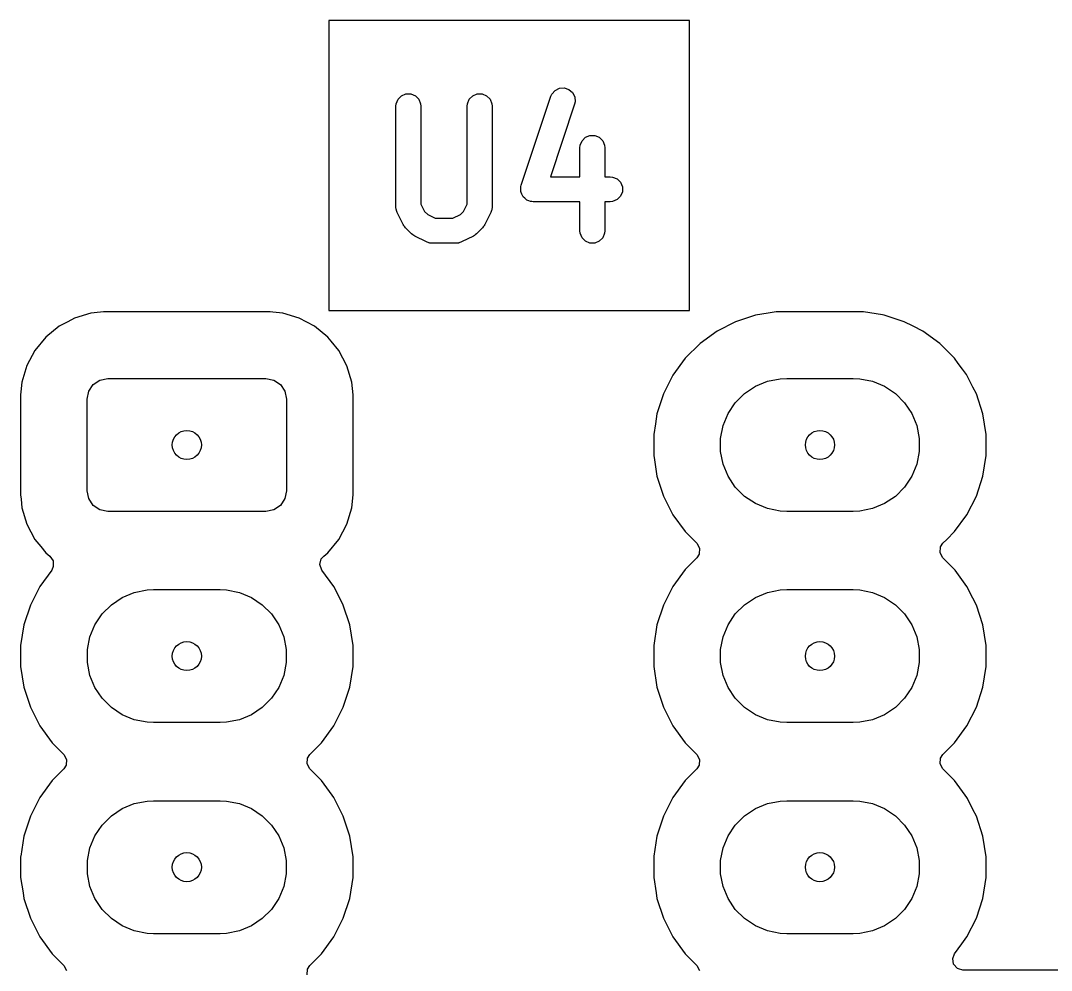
# Model space of a CAD drawing. Extents: x 20 to 124, y -124 to -20.
# Drawn here: x 73.69 to 86.1, y -95.69 to -84.26 of the extents above; entities that cross this region are included whole.
import ezdxf

# ---------------------------------------------------------------- set-up
doc = ezdxf.new("R2010")
doc.units = 0
doc.layers.add('BLACK', color=7, linetype='CONTINUOUS')
doc.layers.add('WHITE', color=7, linetype='CONTINUOUS')

msp = doc.modelspace()

# ---------------------------------------------------------------- linework, layer by layer
at = {"layer": 'BLACK', "linetype": 'CONTINUOUS'}
for p, q in [((81.741214, -84.262176), (77.399917, -84.262176)), ((77.399917, -84.262176), (77.399917, -87.748053)), ((81.741214, -87.748053), (81.741214, -84.262176)), ((80.083972, -85.145115), (80.122319, -85.100901)), ((80.122319, -85.100901), (80.174666, -85.074727)), ((80.174666, -85.074727), (80.233046, -85.070578)), ((80.233046, -85.070578), (80.288571, -85.089086)), ((80.288571, -85.089086), (80.332785, -85.127434)), ((78.210024, -85.261564), (78.232422, -85.207492)), ((78.232422, -85.207492), (78.273806, -85.166108)), ((78.273806, -85.166108), (78.327878, -85.14371)), ((78.327878, -85.14371), (78.386406, -85.14371)), ((78.386406, -85.14371), (78.440478, -85.166108)), ((78.440478, -85.166108), (78.481862, -85.207492)), ((78.481862, -85.207492), (78.50426, -85.261564)), ((79.067167, -85.261564), (79.089565, -85.207492)), ((79.089565, -85.207492), (79.130949, -85.166108)), ((79.130949, -85.166108), (79.185021, -85.14371)), ((79.185021, -85.14371), (79.243549, -85.14371)), ((79.243549, -85.14371), (79.297621, -85.166108)), ((79.297621, -85.166108), (79.339005, -85.207492)), ((79.339005, -85.207492), (79.361403, -85.261564)), ((79.714841, -86.243394), (80.071983, -85.171966)), ((80.071983, -85.171966), (80.083972, -85.145115)), ((80.332785, -85.127434), (80.358959, -85.179781)), ((80.358959, -85.179781), (80.363108, -85.238161)), ((78.207142, -85.290828), (78.210024, -85.261564)), ((78.207142, -86.505114), (78.207142, -85.290828)), ((78.50426, -85.261564), (78.507142, -85.290828)), ((78.507142, -85.290828), (78.507142, -86.469703)), ((79.064285, -85.290828), (79.067167, -85.261564)), ((79.064285, -86.469704), (79.064285, -85.290828)), ((79.361403, -85.261564), (79.364285, -85.290828)), ((79.364285, -85.290828), (79.364285, -86.505114)), ((80.356588, -85.266835), (80.065256, -86.140828)), ((80.363108, -85.238161), (80.356588, -85.266835)), ((80.424311, -85.761564), (80.446709, -85.707492)), ((80.446709, -85.707492), (80.488093, -85.666108)), ((80.488093, -85.666108), (80.542165, -85.64371)), ((80.542165, -85.64371), (80.600693, -85.64371)), ((80.600693, -85.64371), (80.654765, -85.666108)), ((80.654765, -85.666108), (80.696149, -85.707492)), ((80.696149, -85.707492), (80.718547, -85.761564)), ((80.421429, -85.790828), (80.424311, -85.761564)), ((80.421429, -86.140828), (80.421429, -85.790828)), ((80.718547, -85.761564), (80.721429, -85.790828)), ((80.721429, -85.790828), (80.721429, -86.140828)), ((80.065256, -86.140828), (80.421429, -86.140828)), ((80.721429, -86.140828), (80.785714, -86.140828)), ((80.785714, -86.140828), (80.814978, -86.14371)), ((80.814978, -86.14371), (80.86905, -86.166108)), ((80.86905, -86.166108), (80.910434, -86.207492)), ((80.910434, -86.207492), (80.932832, -86.261564)), ((79.708321, -86.272067), (79.710025, -86.264573)), ((79.710025, -86.296044), (79.708321, -86.272067)), ((79.710025, -86.261564), (79.711542, -86.257901)), ((79.710025, -86.264573), (79.710025, -86.261564)), ((79.710025, -86.320092), (79.710025, -86.296044)), ((79.712087, -86.325072), (79.710025, -86.320092)), ((79.711542, -86.257901), (79.714841, -86.243394)), ((79.71247, -86.330448), (79.712087, -86.325072)), ((79.723222, -86.351952), (79.71247, -86.330448)), ((80.932832, -86.320092), (80.910434, -86.374164)), ((80.932832, -86.261564), (80.932832, -86.320092)), ((78.507142, -86.469703), (78.551849, -86.559117)), ((79.019578, -86.559117), (79.064285, -86.469704)), ((79.732423, -86.374164), (79.723222, -86.351952)), ((79.736233, -86.377974), (79.732423, -86.374164)), ((79.738644, -86.382795), (79.736233, -86.377974)), ((79.756805, -86.398546), (79.738644, -86.382795)), ((79.773807, -86.415548), (79.756805, -86.398546)), ((79.778786, -86.41761), (79.773807, -86.415548)), ((79.782858, -86.421142), (79.778786, -86.41761)), ((79.805664, -86.428744), (79.782858, -86.421142)), ((79.827879, -86.437946), (79.805664, -86.428744)), ((79.83553, -86.438699), (79.827879, -86.437946)), ((79.838382, -86.43965), (79.83553, -86.438699)), ((79.842331, -86.439369), (79.838382, -86.43965)), ((79.857143, -86.440828), (79.842331, -86.439369)), ((80.421429, -86.440828), (79.857143, -86.440828)), ((80.421429, -86.790828), (80.421429, -86.440828)), ((80.785714, -86.440828), (80.721429, -86.440828)), ((80.721429, -86.440828), (80.721429, -86.790828)), ((80.814978, -86.437946), (80.785714, -86.440828)), ((80.86905, -86.415548), (80.814978, -86.437946)), ((80.910434, -86.374164), (80.86905, -86.415548)), ((78.210024, -86.534378), (78.207142, -86.505114)), ((78.212087, -86.539358), (78.210024, -86.534378)), ((78.212469, -86.544733), (78.212087, -86.539358)), ((78.222978, -86.572196), (78.212469, -86.544733)), ((78.294407, -86.715053), (78.222978, -86.572196)), ((78.551849, -86.559117), (78.588853, -86.596121)), ((78.982573, -86.596122), (79.019578, -86.559117)), ((79.348449, -86.572195), (79.277021, -86.715053)), ((79.358959, -86.544732), (79.348449, -86.572195)), ((79.35934, -86.539356), (79.358959, -86.544732)), ((79.361403, -86.534378), (79.35934, -86.539356)), ((79.364285, -86.505114), (79.361403, -86.534378)), ((78.302334, -86.727646), (78.294407, -86.715053)), ((78.588853, -86.596121), (78.678267, -86.640828)), ((78.678267, -86.640828), (78.893161, -86.640828)), ((78.893161, -86.640828), (78.982573, -86.596122)), ((79.277021, -86.715053), (79.269094, -86.727644)), ((78.30385, -86.731306), (78.302334, -86.727646)), ((78.307231, -86.735425), (78.30385, -86.731306)), ((78.310072, -86.739939), (78.307231, -86.735425)), ((78.313065, -86.742535), (78.310072, -86.739939)), ((78.322505, -86.754037), (78.313065, -86.742535)), ((78.393934, -86.825466), (78.322505, -86.754037)), ((78.405438, -86.834907), (78.393934, -86.825466)), ((78.408033, -86.837899), (78.405438, -86.834907)), ((78.412542, -86.840737), (78.408033, -86.837899)), ((78.416665, -86.844121), (78.412542, -86.840737)), ((79.158882, -86.840739), (79.154763, -86.844121)), ((79.163396, -86.837899), (79.158882, -86.840739)), ((79.165992, -86.834905), (79.163396, -86.837899)), ((79.177494, -86.825466), (79.165992, -86.834905)), ((79.248923, -86.754037), (79.177494, -86.825466)), ((79.258364, -86.742532), (79.248923, -86.754037)), ((79.261356, -86.739938), (79.258364, -86.742532)), ((79.264194, -86.735428), (79.261356, -86.739938)), ((79.267578, -86.731306), (79.264194, -86.735428)), ((79.269094, -86.727644), (79.267578, -86.731306)), ((80.424311, -86.820092), (80.421429, -86.790828)), ((80.446709, -86.874164), (80.424311, -86.820092)), ((80.718547, -86.820092), (80.696149, -86.874164)), ((80.721429, -86.790828), (80.718547, -86.820092)), ((78.420326, -86.845637), (78.416665, -86.844121)), ((78.432918, -86.853564), (78.420326, -86.845637)), ((78.575776, -86.924992), (78.432918, -86.853564)), ((78.603239, -86.935502), (78.575776, -86.924992)), ((78.608614, -86.935883), (78.603239, -86.935502)), ((78.613593, -86.937946), (78.608614, -86.935883)), ((78.642857, -86.940828), (78.613593, -86.937946)), ((78.928571, -86.940828), (78.642857, -86.940828)), ((78.957835, -86.937946), (78.928571, -86.940828)), ((78.962813, -86.935883), (78.957835, -86.937946)), ((78.968189, -86.935502), (78.962813, -86.935883)), ((78.995653, -86.924992), (78.968189, -86.935502)), ((79.13851, -86.853564), (78.995653, -86.924992)), ((79.151103, -86.845636), (79.13851, -86.853564)), ((79.154763, -86.844121), (79.151103, -86.845636)), ((80.488093, -86.915548), (80.446709, -86.874164)), ((80.542165, -86.937946), (80.488093, -86.915548)), ((80.600693, -86.937946), (80.542165, -86.937946)), ((80.654765, -86.915548), (80.600693, -86.937946)), ((80.696149, -86.874164), (80.654765, -86.915548)), ((74.534067, -87.782199), (74.336043, -87.842269)), ((74.650298, -87.770751), (74.534067, -87.782199)), ((74.688392, -87.767), (74.650298, -87.770751)), ((76.691608, -87.767), (74.688392, -87.767)), ((76.726805, -87.770466), (76.691608, -87.767)), ((76.845934, -87.782199), (76.726805, -87.770466)), ((76.845934, -87.7822), (76.845932, -87.782199)), ((76.845932, -87.782199), (76.845934, -87.782199)), ((77.043954, -87.842268), (76.845934, -87.7822)), ((77.399917, -87.748053), (81.741214, -87.748053)), ((82.535214, -87.80641), (82.295616, -87.88426)), ((82.688076, -87.782199), (82.535214, -87.80641)), ((82.784038, -87.767), (82.688076, -87.782199)), ((83.835962, -87.767), (82.784038, -87.767)), ((84.061456, -87.802715), (83.835962, -87.767)), ((84.084785, -87.80641), (84.061456, -87.802715)), ((84.324383, -87.88426), (84.084785, -87.80641)), ((74.153547, -87.939817), (73.993589, -88.071089)), ((74.153548, -87.939816), (74.153547, -87.939817)), ((74.15355, -87.939815), (74.153548, -87.939816)), ((74.257487, -87.884259), (74.15355, -87.939815)), ((74.336043, -87.842269), (74.257487, -87.884259)), ((77.22645, -87.939815), (77.043954, -87.842268)), ((77.226453, -87.939817), (77.22645, -87.939815)), ((77.38641, -88.071089), (77.226452, -87.939817)), ((77.226452, -87.939817), (77.226453, -87.939817)), ((82.295616, -87.88426), (82.071151, -87.998632)), ((84.433418, -87.939817), (84.324383, -87.88426)), ((84.548845, -87.99863), (84.433418, -87.939817)), ((73.993589, -88.071089), (73.862317, -88.231047)), ((77.426179, -88.119549), (77.38641, -88.071089)), ((82.071151, -87.998632), (81.86735, -88.146701)), ((84.548847, -87.998631), (84.548845, -87.99863)), ((84.548848, -87.998632), (84.548847, -87.998631)), ((84.752649, -88.146701), (84.548848, -87.998632)), ((77.517685, -88.23105), (77.426179, -88.119549)), ((81.867345, -88.146705), (81.689205, -88.324845)), ((81.86735, -88.146701), (81.867345, -88.146705)), ((84.752654, -88.146705), (84.752649, -88.146701)), ((84.930794, -88.324845), (84.752654, -88.146705)), ((73.862039, -88.231567), (73.764769, -88.413543)), ((73.862315, -88.23105), (73.862039, -88.231567)), ((73.862317, -88.231047), (73.862315, -88.23105)), ((77.615232, -88.413546), (77.517685, -88.23105)), ((81.689201, -88.32485), (81.541132, -88.528651)), ((81.689205, -88.324845), (81.689201, -88.32485)), ((84.930798, -88.32485), (84.930794, -88.324845)), ((84.975148, -88.385892), (84.930798, -88.32485)), ((73.764769, -88.413543), (73.704699, -88.611567)), ((77.6753, -88.611566), (77.615232, -88.413546)), ((85.02589, -88.455733), (84.975148, -88.385892)), ((85.07334, -88.521044), (85.02589, -88.455733)), ((74.644329, -88.58653), (74.74, -88.5675)), ((74.74, -88.5675), (76.64, -88.5675)), ((76.64, -88.5675), (76.735671, -88.58653)), ((81.541132, -88.528651), (81.42676, -88.753116)), ((82.677772, -88.601948), (82.831586, -88.571352)), ((82.831586, -88.571352), (82.91, -88.5675)), ((82.91, -88.5675), (83.71, -88.5675)), ((83.71, -88.5675), (83.788414, -88.571352)), ((83.788414, -88.571352), (83.942228, -88.601948)), ((85.07887, -88.528655), (85.07334, -88.521044)), ((85.151747, -88.671684), (85.07887, -88.528655)), ((73.704699, -88.611567), (73.693251, -88.727798)), ((74.50903, -88.721829), (74.563223, -88.640723)), ((74.563223, -88.640723), (74.644329, -88.58653)), ((76.735671, -88.58653), (76.816777, -88.640723)), ((76.816777, -88.640723), (76.87097, -88.721829)), ((77.6905, -88.765892), (77.6753, -88.611566)), ((82.402485, -88.749092), (82.532883, -88.661963)), ((82.532883, -88.661963), (82.677772, -88.601948)), ((83.942228, -88.601948), (84.087117, -88.661963)), ((84.087117, -88.661963), (84.217515, -88.749092)), ((85.193239, -88.753116), (85.151747, -88.671684)), ((73.693251, -88.727798), (73.6895, -88.765892)), ((73.6895, -88.765892), (73.6895, -89.969108)), ((74.49, -88.8175), (74.50903, -88.721829)), ((74.49, -89.9175), (74.49, -88.8175)), ((76.87097, -88.721829), (76.89, -88.8175)), ((76.89, -88.8175), (76.89, -89.9175)), ((77.6905, -89.241538), (77.6905, -88.765892)), ((81.42676, -88.753116), (81.34891, -88.992714)), ((82.291592, -88.859985), (82.402485, -88.749092)), ((84.217515, -88.749092), (84.328408, -88.859985)), ((85.193239, -88.753118), (85.193239, -88.753116)), ((85.193241, -88.753121), (85.193239, -88.753118)), ((85.27109, -88.992715), (85.193241, -88.753121)), ((82.204463, -88.990383), (82.291592, -88.859985)), ((84.328408, -88.859985), (84.415537, -88.990383)), ((81.34891, -88.992714), (81.329785, -89.113462)), ((82.144448, -89.135272), (82.204463, -88.990383)), ((84.415537, -88.990383), (84.475552, -89.135272)), ((85.3105, -89.241538), (85.27109, -88.992715)), ((81.329785, -89.113462), (81.3095, -89.241538)), ((82.113852, -89.289086), (82.144448, -89.135272)), ((84.475552, -89.135272), (84.506148, -89.289086)), ((77.6905, -89.969108), (77.6905, -89.241538)), ((81.3095, -89.241538), (81.3095, -89.493462)), ((82.113852, -89.445914), (82.113852, -89.289086)), ((84.506148, -89.289086), (84.506148, -89.445914)), ((85.3105, -89.493462), (85.3105, -89.241538)), ((82.144448, -89.599728), (82.113852, -89.445914)), ((84.506148, -89.445914), (84.475552, -89.599728)), ((81.3095, -89.493462), (81.31788, -89.54637)), ((81.31788, -89.54637), (81.34891, -89.742285)), ((85.27109, -89.742285), (85.3105, -89.493462)), ((82.204463, -89.744617), (82.144448, -89.599728)), ((84.475552, -89.599728), (84.415537, -89.744617)), ((81.34891, -89.742285), (81.42676, -89.981883)), ((82.291592, -89.875015), (82.204463, -89.744617)), ((84.415537, -89.744617), (84.328408, -89.875015)), ((85.193241, -89.981879), (85.27109, -89.742285)), ((74.50903, -90.013171), (74.49, -89.9175)), ((76.89, -89.9175), (76.87097, -90.013171)), ((82.402485, -89.985908), (82.291592, -89.875015)), ((84.328408, -89.875015), (84.217515, -89.985908)), ((73.6895, -89.969108), (73.694502, -90.019898)), ((73.694502, -90.019898), (73.704699, -90.123432)), ((74.563223, -90.094277), (74.50903, -90.013171)), ((76.87097, -90.013171), (76.816777, -90.094277)), ((77.6753, -90.123434), (77.6905, -89.969108)), ((81.42676, -89.981883), (81.541132, -90.206348)), ((82.532883, -90.073037), (82.402485, -89.985908)), ((84.217515, -89.985908), (84.087117, -90.073037)), ((85.07887, -90.206345), (85.193241, -89.981879)), ((73.704699, -90.123432), (73.704857, -90.123952)), ((73.704857, -90.123952), (73.764768, -90.321454)), ((74.644329, -90.14847), (74.563223, -90.094277)), ((74.74, -90.1675), (74.644329, -90.14847)), ((76.64, -90.1675), (74.74, -90.1675)), ((76.735671, -90.14847), (76.64, -90.1675)), ((76.816777, -90.094277), (76.735671, -90.14847)), ((77.615232, -90.321454), (77.6753, -90.123434)), ((82.677772, -90.133052), (82.532883, -90.073037)), ((82.831586, -90.163648), (82.677772, -90.133052)), ((82.91, -90.1675), (82.831586, -90.163648)), ((83.71, -90.1675), (82.91, -90.1675)), ((83.788414, -90.163648), (83.71, -90.1675)), ((83.942228, -90.133052), (83.788414, -90.163648)), ((84.087117, -90.073037), (83.942228, -90.133052)), ((81.541132, -90.206348), (81.689201, -90.410149)), ((84.930793, -90.410156), (85.07887, -90.206345)), ((73.764768, -90.321454), (73.862315, -90.50395)), ((77.517685, -90.50395), (77.615232, -90.321454)), ((81.689201, -90.410149), (81.689205, -90.410154)), ((81.689205, -90.410154), (81.82887, -90.549819)), ((84.836999, -90.50395), (84.930793, -90.410156)), ((73.862315, -90.50395), (73.931293, -90.588)), ((77.38641, -90.66391), (77.517685, -90.50395)), ((81.82887, -90.549819), (81.862355, -90.611142)), ((84.762629, -90.594166), (84.79113, -90.549819)), ((84.79113, -90.549819), (84.836999, -90.50395)), ((73.931293, -90.588), (73.99359, -90.66391)), ((73.99359, -90.66391), (74.042049, -90.70368)), ((77.337948, -90.703681), (77.38641, -90.66391)), ((81.857371, -90.680834), (81.82887, -90.725181)), ((81.862355, -90.611142), (81.857371, -90.680834)), ((84.757645, -90.663858), (84.762629, -90.594166)), ((84.79113, -90.725181), (84.757645, -90.663858)), ((74.042049, -90.70368), (74.081383, -90.761426)), ((74.081383, -90.761426), (74.083254, -90.83127)), ((77.292816, -90.806612), (77.308641, -90.738558)), ((77.316296, -90.872418), (77.292816, -90.806612)), ((77.308641, -90.738558), (77.337948, -90.703681)), ((81.82887, -90.725181), (81.689205, -90.864845)), ((84.930794, -90.864845), (84.79113, -90.725181)), ((74.063703, -90.872418), (73.921129, -91.068655)), ((74.083254, -90.83127), (74.063703, -90.872418)), ((77.45887, -91.068655), (77.316296, -90.872418)), ((81.689201, -90.86485), (81.541132, -91.068651)), ((81.689205, -90.864845), (81.689201, -90.86485)), ((84.930798, -90.86485), (84.930794, -90.864845)), ((84.936296, -90.872418), (84.930798, -90.86485)), ((85.07887, -91.068655), (84.936296, -90.872418)), ((73.921129, -91.068655), (73.80676, -91.293116)), ((74.912883, -91.201963), (75.057772, -91.141948)), ((75.057772, -91.141948), (75.211586, -91.111352)), ((75.211586, -91.111352), (75.29, -91.1075)), ((75.29, -91.1075), (76.09, -91.1075)), ((76.09, -91.1075), (76.168414, -91.111352)), ((76.168414, -91.111352), (76.322228, -91.141948)), ((76.322228, -91.141948), (76.467117, -91.201963)), ((77.531747, -91.211684), (77.45887, -91.068655)), ((81.541132, -91.068651), (81.42676, -91.293116)), ((82.532883, -91.201963), (82.677772, -91.141948)), ((82.677772, -91.141948), (82.831586, -91.111352)), ((82.831586, -91.111352), (82.91, -91.1075)), ((82.91, -91.1075), (83.71, -91.1075)), ((83.71, -91.1075), (83.788414, -91.111352)), ((83.788414, -91.111352), (83.942228, -91.141948)), ((83.942228, -91.141948), (84.087117, -91.201963)), ((85.151747, -91.211684), (85.07887, -91.068655)), ((73.80676, -91.293116), (73.72891, -91.532714)), ((74.671592, -91.399985), (74.782485, -91.289092)), ((74.782485, -91.289092), (74.912883, -91.201963)), ((76.467117, -91.201963), (76.597515, -91.289092)), ((76.597515, -91.289092), (76.708408, -91.399985)), ((77.573239, -91.293116), (77.531747, -91.211684)), ((77.573239, -91.293118), (77.573239, -91.293116)), ((77.573241, -91.293121), (77.573239, -91.293118)), ((77.65109, -91.532715), (77.573241, -91.293121)), ((81.42676, -91.293116), (81.34891, -91.532714)), ((82.291592, -91.399985), (82.402485, -91.289092)), ((82.402485, -91.289092), (82.532883, -91.201963)), ((84.087117, -91.201963), (84.217515, -91.289092)), ((84.217515, -91.289092), (84.328408, -91.399985)), ((85.193239, -91.293116), (85.151747, -91.211684)), ((85.193239, -91.293118), (85.193239, -91.293116)), ((85.193241, -91.293121), (85.193239, -91.293118)), ((85.27109, -91.532715), (85.193241, -91.293121)), ((74.584463, -91.530383), (74.671592, -91.399985)), ((76.708408, -91.399985), (76.795537, -91.530383)), ((82.204463, -91.530383), (82.291592, -91.399985)), ((84.328408, -91.399985), (84.415537, -91.530383)), ((73.72891, -91.532714), (73.6895, -91.781538)), ((74.524448, -91.675272), (74.584463, -91.530383)), ((76.795537, -91.530383), (76.855552, -91.675272)), ((77.6905, -91.781538), (77.65109, -91.532715)), ((81.34891, -91.532714), (81.3095, -91.781538)), ((82.144448, -91.675272), (82.204463, -91.530383)), ((84.415537, -91.530383), (84.475552, -91.675272)), ((85.3105, -91.781538), (85.27109, -91.532715)), ((74.493852, -91.829086), (74.524448, -91.675272)), ((76.855552, -91.675272), (76.886148, -91.829086)), ((82.113852, -91.829086), (82.144448, -91.675272)), ((84.475552, -91.675272), (84.506148, -91.829086)), ((73.6895, -91.781538), (73.6895, -92.033461)), ((77.6905, -92.033462), (77.6905, -91.781538)), ((81.3095, -91.781538), (81.3095, -92.033461)), ((85.3105, -92.033462), (85.3105, -91.781538)), ((74.493852, -91.985914), (74.493852, -91.829086)), ((76.886148, -91.829086), (76.886148, -91.985914)), ((82.113852, -91.985914), (82.113852, -91.829086)), ((84.506148, -91.829086), (84.506148, -91.985914)), ((73.6895, -92.033461), (73.72891, -92.282285)), ((74.524448, -92.139728), (74.493852, -91.985914)), ((76.886148, -91.985914), (76.855552, -92.139728)), ((77.65109, -92.282285), (77.6905, -92.033462)), ((81.3095, -92.033461), (81.34891, -92.282285)), ((82.144448, -92.139728), (82.113852, -91.985914)), ((84.506148, -91.985914), (84.475552, -92.139728)), ((85.27109, -92.282285), (85.3105, -92.033462)), ((74.584463, -92.284617), (74.524448, -92.139728)), ((76.855552, -92.139728), (76.795537, -92.284617)), ((82.204463, -92.284617), (82.144448, -92.139728)), ((84.475552, -92.139728), (84.415537, -92.284617)), ((73.72891, -92.282285), (73.80676, -92.521883)), ((74.671592, -92.415015), (74.584463, -92.284617)), ((76.795537, -92.284617), (76.708408, -92.415015)), ((77.573241, -92.521879), (77.65109, -92.282285)), ((81.34891, -92.282285), (81.42676, -92.521883)), ((82.291592, -92.415015), (82.204463, -92.284617)), ((84.415537, -92.284617), (84.328408, -92.415015)), ((85.193241, -92.521879), (85.27109, -92.282285)), ((74.782485, -92.525908), (74.671592, -92.415015)), ((76.708408, -92.415015), (76.597515, -92.525908)), ((82.402485, -92.525908), (82.291592, -92.415015)), ((84.328408, -92.415015), (84.217515, -92.525908)), ((73.80676, -92.521883), (73.921132, -92.746348)), ((74.912883, -92.613037), (74.782485, -92.525908)), ((76.597515, -92.525908), (76.467117, -92.613037)), ((77.45887, -92.746345), (77.573241, -92.521879)), ((81.42676, -92.521883), (81.541132, -92.746348)), ((82.532883, -92.613037), (82.402485, -92.525908)), ((84.217515, -92.525908), (84.087117, -92.613037)), ((85.07887, -92.746345), (85.193241, -92.521879)), ((75.057772, -92.673052), (74.912883, -92.613037)), ((75.211586, -92.703648), (75.057772, -92.673052)), ((76.322228, -92.673052), (76.168414, -92.703648)), ((76.467117, -92.613037), (76.322228, -92.673052)), ((82.677772, -92.673052), (82.532883, -92.613037)), ((82.831586, -92.703648), (82.677772, -92.673052)), ((83.942228, -92.673052), (83.788414, -92.703648)), ((84.087117, -92.613037), (83.942228, -92.673052)), ((73.921132, -92.746348), (74.069201, -92.950149)), ((75.29, -92.7075), (75.211586, -92.703648)), ((76.09, -92.7075), (75.29, -92.7075)), ((76.168414, -92.703648), (76.09, -92.7075)), ((77.310793, -92.950156), (77.45887, -92.746345)), ((81.541132, -92.746348), (81.689201, -92.950149)), ((82.91, -92.7075), (82.831586, -92.703648)), ((83.71, -92.7075), (82.91, -92.7075)), ((83.788414, -92.703648), (83.71, -92.7075)), ((84.930793, -92.950156), (85.07887, -92.746345)), ((74.069201, -92.950149), (74.069205, -92.950154)), ((74.069205, -92.950154), (74.20887, -93.089819)), ((77.17113, -93.089819), (77.310793, -92.950156)), ((81.689201, -92.950149), (81.689205, -92.950154)), ((81.689205, -92.950154), (81.82887, -93.089819)), ((84.79113, -93.089819), (84.930793, -92.950156)), ((74.20887, -93.089819), (74.242355, -93.151142)), ((74.242355, -93.151142), (74.237371, -93.220834)), ((77.137645, -93.203858), (77.142629, -93.134166)), ((77.142629, -93.134166), (77.17113, -93.089819)), ((81.82887, -93.089819), (81.862355, -93.151142)), ((81.862355, -93.151142), (81.857371, -93.220834)), ((84.757645, -93.203858), (84.762629, -93.134166)), ((84.762629, -93.134166), (84.79113, -93.089819)), ((74.20887, -93.265181), (74.069205, -93.404845)), ((74.237371, -93.220834), (74.20887, -93.265181)), ((77.17113, -93.265181), (77.137645, -93.203858)), ((77.310794, -93.404845), (77.17113, -93.265181)), ((81.82887, -93.265181), (81.689205, -93.404845)), ((81.857371, -93.220834), (81.82887, -93.265181)), ((84.79113, -93.265181), (84.757645, -93.203858)), ((84.930794, -93.404845), (84.79113, -93.265181)), ((74.069201, -93.40485), (73.921132, -93.608651)), ((74.069205, -93.404845), (74.069201, -93.40485)), ((77.310798, -93.40485), (77.310794, -93.404845)), ((77.439952, -93.582617), (77.310798, -93.40485)), ((81.689201, -93.40485), (81.541132, -93.608651)), ((81.689205, -93.404845), (81.689201, -93.40485)), ((84.930798, -93.40485), (84.930794, -93.404845)), ((85.059952, -93.582617), (84.930798, -93.40485)), ((73.921132, -93.608651), (73.80676, -93.833116)), ((75.057772, -93.681948), (75.211586, -93.651352)), ((75.211586, -93.651352), (75.29, -93.6475)), ((75.29, -93.6475), (76.09, -93.6475)), ((76.09, -93.6475), (76.168414, -93.651352)), ((76.168414, -93.651352), (76.322228, -93.681948)), ((77.45887, -93.608655), (77.439952, -93.582617)), ((77.531747, -93.751684), (77.45887, -93.608655)), ((81.541132, -93.608651), (81.42676, -93.833116)), ((82.677772, -93.681948), (82.831586, -93.651352)), ((82.831586, -93.651352), (82.91, -93.6475)), ((82.91, -93.6475), (83.71, -93.6475)), ((83.71, -93.6475), (83.788414, -93.651352)), ((83.788414, -93.651352), (83.942228, -93.681948)), ((85.07887, -93.608655), (85.059952, -93.582617)), ((85.086206, -93.623053), (85.07887, -93.608655)), ((85.151747, -93.751684), (85.086206, -93.623053)), ((74.782485, -93.829092), (74.912883, -93.741963)), ((74.912883, -93.741963), (75.057772, -93.681948)), ((76.322228, -93.681948), (76.467117, -93.741963)), ((76.467117, -93.741963), (76.597515, -93.829092)), ((77.573239, -93.833116), (77.531747, -93.751684)), ((82.402485, -93.829092), (82.532883, -93.741963)), ((82.532883, -93.741963), (82.677772, -93.681948)), ((83.942228, -93.681948), (84.087117, -93.741963)), ((84.087117, -93.741963), (84.217515, -93.829092)), ((85.193239, -93.833116), (85.151747, -93.751684)), ((73.80676, -93.833116), (73.72891, -94.072714)), ((74.671592, -93.939985), (74.782485, -93.829092)), ((76.597515, -93.829092), (76.708408, -93.939985)), ((77.573239, -93.833118), (77.573239, -93.833116)), ((77.573241, -93.833121), (77.573239, -93.833118)), ((77.65109, -94.072715), (77.573241, -93.833121)), ((81.42676, -93.833116), (81.34891, -94.072714)), ((82.291592, -93.939985), (82.402485, -93.829092)), ((84.217515, -93.829092), (84.328408, -93.939985)), ((85.193239, -93.833118), (85.193239, -93.833116)), ((85.193241, -93.833121), (85.193239, -93.833118)), ((85.27109, -94.072715), (85.193241, -93.833121)), ((74.584463, -94.070383), (74.671592, -93.939985)), ((76.708408, -93.939985), (76.795537, -94.070383)), ((82.204463, -94.070383), (82.291592, -93.939985)), ((84.328408, -93.939985), (84.415537, -94.070383)), ((73.72891, -94.072714), (73.690653, -94.314259)), ((74.524448, -94.215272), (74.584463, -94.070383)), ((76.795537, -94.070383), (76.855552, -94.215272)), ((77.6905, -94.321538), (77.65109, -94.072715)), ((81.34891, -94.072714), (81.310653, -94.314259)), ((82.144448, -94.215272), (82.204463, -94.070383)), ((84.415537, -94.070383), (84.475552, -94.215272)), ((85.3105, -94.321538), (85.27109, -94.072715)), ((74.493852, -94.369086), (74.524448, -94.215272)), ((76.855552, -94.215272), (76.886148, -94.369086)), ((82.113852, -94.369086), (82.144448, -94.215272)), ((84.475552, -94.215272), (84.506148, -94.369086)), ((73.690653, -94.314259), (73.6895, -94.321538)), ((73.6895, -94.321538), (73.6895, -94.573462)), ((74.493852, -94.525914), (74.493852, -94.369086)), ((76.886148, -94.369086), (76.886148, -94.525914)), ((77.6905, -94.573462), (77.6905, -94.321538)), ((81.310653, -94.314259), (81.3095, -94.321538)), ((81.3095, -94.321538), (81.3095, -94.573462)), ((82.113852, -94.525914), (82.113852, -94.369086)), ((84.506148, -94.369086), (84.506148, -94.525914)), ((85.3105, -94.573462), (85.3105, -94.321538)), ((74.524448, -94.679728), (74.493852, -94.525914)), ((76.886148, -94.525914), (76.855552, -94.679728)), ((82.144448, -94.679728), (82.113852, -94.525914)), ((84.506148, -94.525914), (84.475552, -94.679728)), ((73.6895, -94.573462), (73.718229, -94.75485)), ((77.65109, -94.822285), (77.6905, -94.573462)), ((81.3095, -94.573462), (81.338229, -94.75485)), ((85.27109, -94.822285), (85.3105, -94.573462)), ((73.718229, -94.75485), (73.72891, -94.822285)), ((74.584463, -94.824617), (74.524448, -94.679728)), ((76.855552, -94.679728), (76.795537, -94.824617)), ((81.338229, -94.75485), (81.34891, -94.822285)), ((82.204463, -94.824617), (82.144448, -94.679728)), ((84.475552, -94.679728), (84.415537, -94.824617)), ((73.72891, -94.822285), (73.80676, -95.061883)), ((74.671592, -94.955015), (74.584463, -94.824617)), ((76.795537, -94.824617), (76.708408, -94.955015)), ((77.573241, -95.061879), (77.65109, -94.822285)), ((81.34891, -94.822285), (81.42676, -95.061883)), ((82.291592, -94.955015), (82.204463, -94.824617)), ((84.415537, -94.824617), (84.328408, -94.955015)), ((85.193241, -95.061879), (85.27109, -94.822285)), ((74.782485, -95.065908), (74.671592, -94.955015)), ((76.708408, -94.955015), (76.597515, -95.065908)), ((82.402485, -95.065908), (82.291592, -94.955015)), ((84.328408, -94.955015), (84.217515, -95.065908)), ((73.80676, -95.061883), (73.921132, -95.286348)), ((74.912883, -95.153037), (74.782485, -95.065908)), ((75.057772, -95.213052), (74.912883, -95.153037)), ((76.467117, -95.153037), (76.322228, -95.213052)), ((76.597515, -95.065908), (76.467117, -95.153037)), ((77.45887, -95.286345), (77.573241, -95.061879)), ((81.42676, -95.061883), (81.541132, -95.286348)), ((82.532883, -95.153037), (82.402485, -95.065908)), ((82.677772, -95.213052), (82.532883, -95.153037)), ((84.087117, -95.153037), (83.942228, -95.213052)), ((84.217515, -95.065908), (84.087117, -95.153037)), ((85.07887, -95.286345), (85.193241, -95.061879)), ((75.211586, -95.243648), (75.057772, -95.213052)), ((75.29, -95.2475), (75.211586, -95.243648)), ((76.09, -95.2475), (75.29, -95.2475)), ((76.168414, -95.243648), (76.09, -95.2475)), ((76.322228, -95.213052), (76.168414, -95.243648)), ((82.831586, -95.243648), (82.677772, -95.213052)), ((82.91, -95.2475), (82.831586, -95.243648)), ((83.71, -95.2475), (82.91, -95.2475)), ((83.788414, -95.243648), (83.71, -95.2475)), ((83.942228, -95.213052), (83.788414, -95.243648)), ((73.921132, -95.286348), (74.069201, -95.490149)), ((77.310793, -95.490156), (77.45887, -95.286345)), ((81.541132, -95.286348), (81.689201, -95.490149)), ((84.930824, -95.490115), (85.019103, -95.368606)), ((85.019103, -95.368606), (85.07887, -95.286345)), ((74.069201, -95.490149), (74.069205, -95.490154)), ((74.069205, -95.490154), (74.20887, -95.629819)), ((77.186438, -95.614511), (77.310793, -95.490156)), ((81.689201, -95.490149), (81.689205, -95.490154)), ((81.689205, -95.490154), (81.82887, -95.629819)), ((84.908404, -95.545353), (84.930824, -95.490115)), ((74.20887, -95.629819), (74.242355, -95.691142)), ((77.142629, -95.674166), (77.17113, -95.629819)), ((77.17113, -95.629819), (77.186438, -95.614511)), ((81.82887, -95.629819), (81.862355, -95.691142)), ((84.918348, -95.614511), (84.908404, -95.545353)), ((84.964103, -95.667315), (84.918348, -95.614511)), ((77.137645, -95.743858), (77.142629, -95.674166)), ((84.978485, -95.671538), (84.964103, -95.667315)), ((85.031142, -95.687), (84.978485, -95.671538)), ((94.449651, -95.687), (85.031142, -95.687))]:
    msp.add_line(p, q, dxfattribs=at)
at = {"layer": 'BLACK'}
for centre in [(75.69, -89.3675), (83.31, -89.3675), (75.69, -91.9075), (83.31, -91.9075), (75.69, -94.4475), (83.31, -94.4475)]:
    msp.add_circle(centre, 0.175, dxfattribs=at)
at = {"layer": 'WHITE'}
for centre in [(75.69, -89.3675), (83.31, -89.3675), (75.69, -91.9075), (83.31, -91.9075), (75.69, -94.4475), (83.31, -94.4475)]:
    msp.add_circle(centre, 0.175, dxfattribs=at)

doc.saveas('drawing.dxf')
